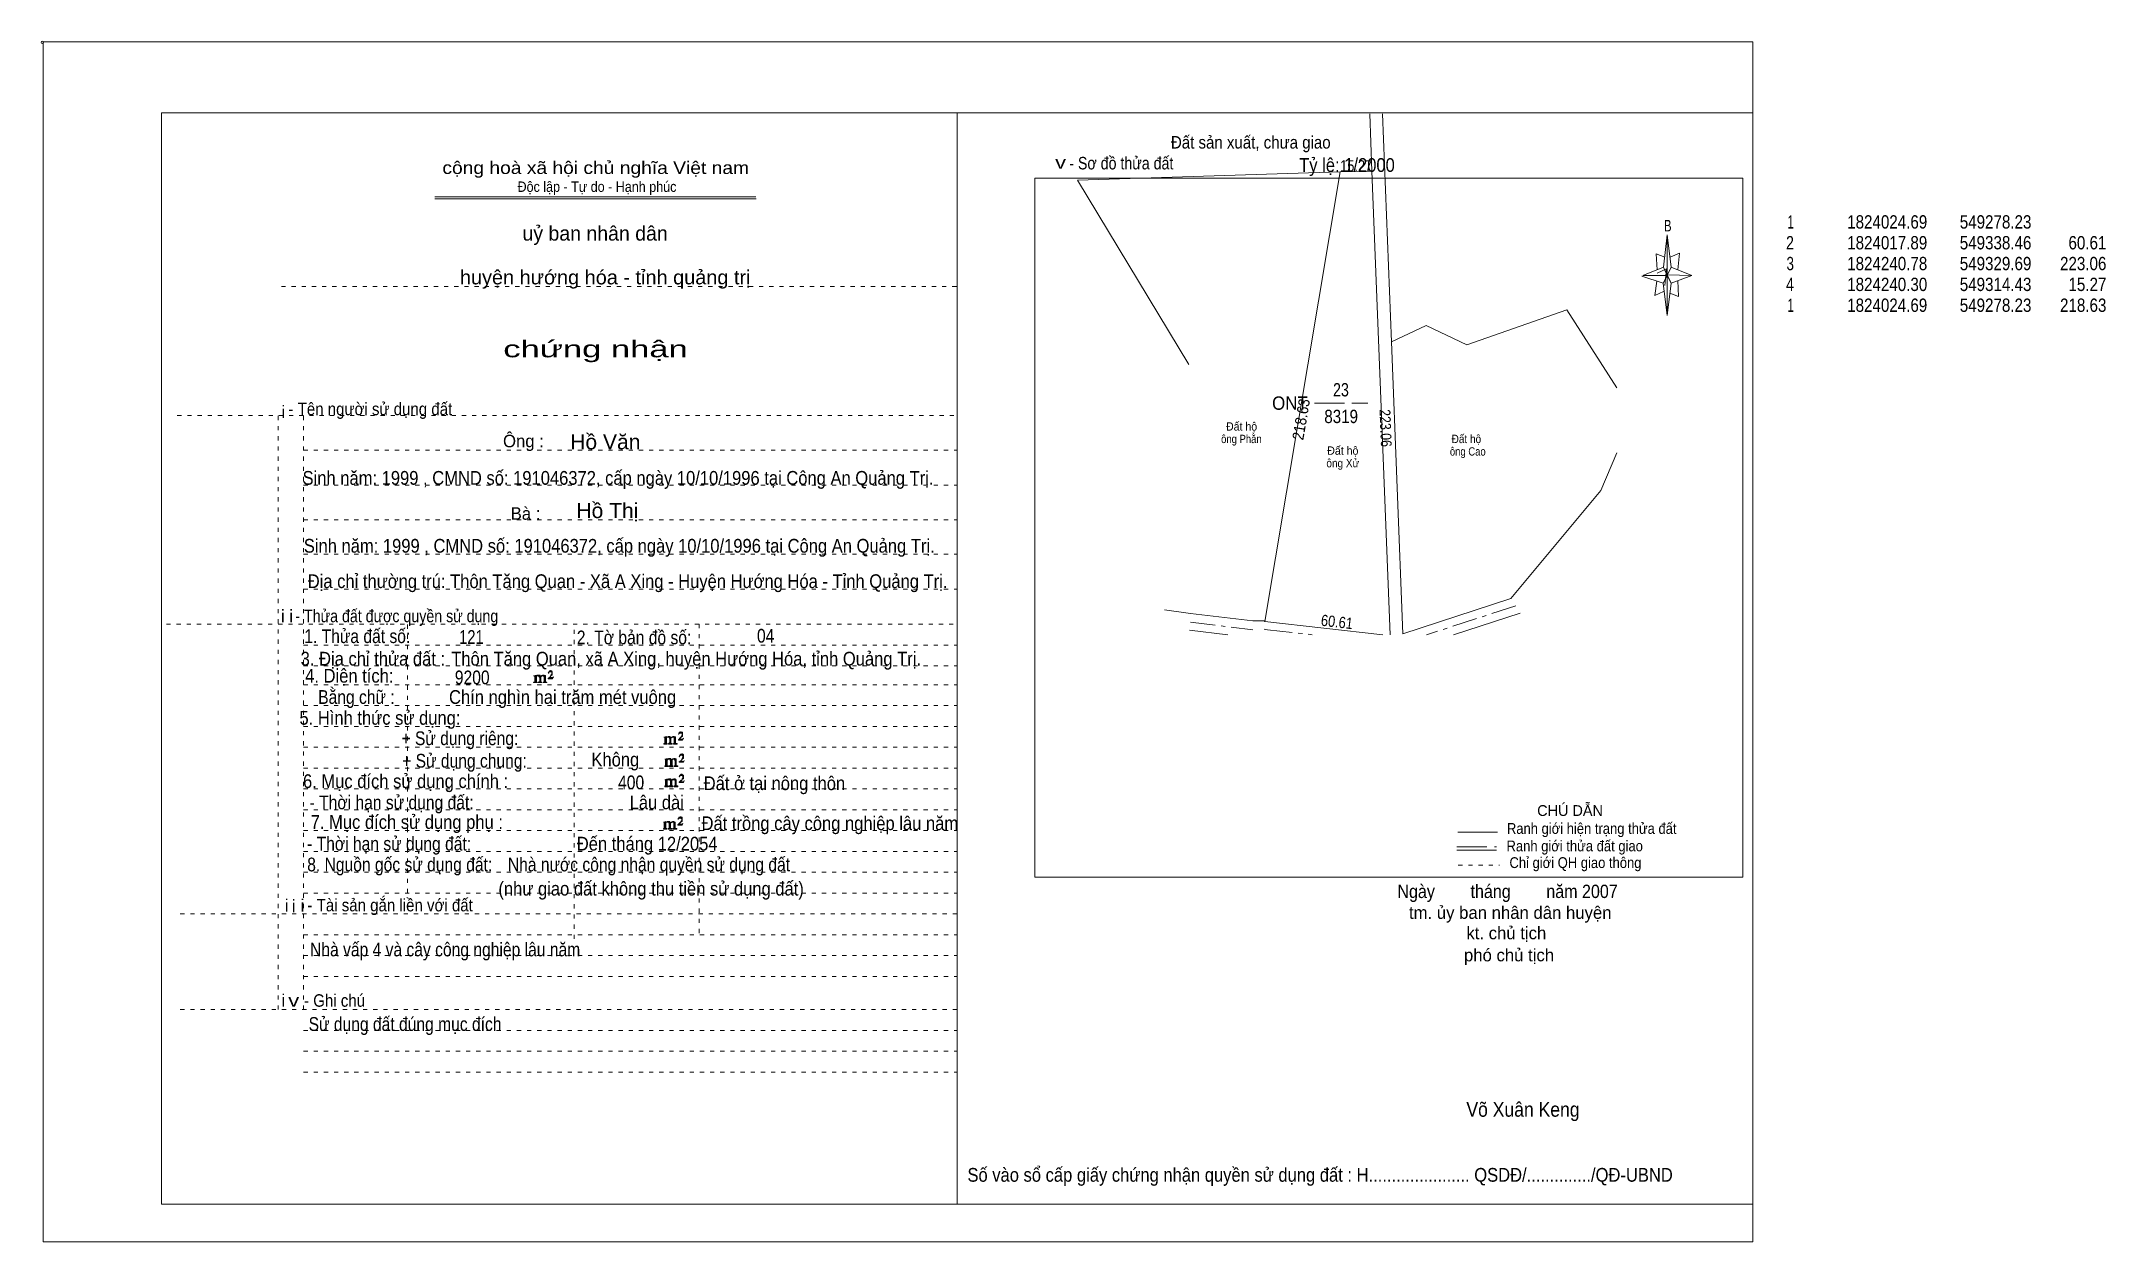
# Model space of a CAD drawing. Header units: centimetres. Extents: x -1.6 to 48, y -3.3 to 25.5.
import ezdxf
from ezdxf.enums import TextEntityAlignment as Align

# ---------------------------------------------------------------- set-up
doc = ezdxf.new("R2010")
doc.units = ezdxf.units.CM
doc.header["$LTSCALE"] = 0.12
for name, pattern in [('DOT_DASHED', [7.7, 5, -1.2, 0.3, -1.2]), ('DOTTED', [1.5, 0.3, -1.2]), ('LONG_DASHED', [7.5, 6, -1.5])]:
    doc.linetypes.add(name, pattern=pattern)
for name, color, linetype, lineweight in [('1', 7, 'DOTTED', 13), ('22', 7, 'Continuous', 13), ('33', 7, 'LONG_DASHED', 13), ('4', 7, 'Continuous', 13), ('5', 7, 'Continuous', 13), ('50', 7, 'Continuous', 13)]:
    doc.layers.add(name, color=color, linetype=linetype, lineweight=lineweight)
for name, color, linetype in [('10', 7, 'Continuous'), ('23', 7, 'Continuous'), ('30', 7, 'Continuous')]:
    doc.layers.add(name, color=color, linetype=linetype)

msp = doc.modelspace()

# ---------------------------------------------------------------- hatches: boundary and pattern name
at = {"layer": '50'}
for points in [[(10.27, 10.13), (10.27, 10.12), (10.27, 10.11), (10.25, 10.11), (10.24, 10.11), (10.24, 10.1), (10.33, 10.1), (10.33, 10.11), (10.32, 10.11), (10.31, 10.11), (10.31, 10.12), (10.31, 10.13), (10.31, 10.24), (10.31, 10.25), (10.32, 10.26), (10.34, 10.26), (10.35, 10.26), (10.36, 10.26), (10.37, 10.25), (10.39, 10.22), (10.39, 10.13), (10.37, 10.12), (10.37, 10.11), (10.36, 10.11), (10.35, 10.11), (10.35, 10.1), (10.44, 10.1), (10.44, 10.11), (10.43, 10.11), (10.42, 10.11), (10.42, 10.12), (10.42, 10.13), (10.42, 10.24), (10.44, 10.26), (10.45, 10.26), (10.46, 10.26), (10.49, 10.26), (10.49, 10.25), (10.5, 10.24), (10.5, 10.22), (10.5, 10.13), (10.5, 10.12), (10.49, 10.11), (10.49, 10.11), (10.47, 10.11), (10.47, 10.1), (10.56, 10.1), (10.56, 10.11), (10.55, 10.11), (10.54, 10.11), (10.53, 10.12), (10.53, 10.13), (10.53, 10.2), (10.53, 10.25), (10.53, 10.26), (10.52, 10.27), (10.5, 10.28), (10.47, 10.28), (10.46, 10.28), (10.44, 10.27), (10.41, 10.25), (10.41, 10.26), (10.4, 10.28), (10.39, 10.28), (10.37, 10.28), (10.35, 10.28), (10.34, 10.28), (10.32, 10.26), (10.31, 10.26), (10.31, 10.25), (10.31, 10.25), (10.31, 10.26), (10.31, 10.28), (10.24, 10.26), (10.24, 10.26), (10.25, 10.26), (10.27, 10.25), (10.27, 10.24), (10.27, 10.23)], [(10.69, 10.19), (10.72, 10.24), (10.72, 10.24), (10.71, 10.22), (10.69, 10.22), (10.68, 10.22), (10.63, 10.22), (10.66, 10.26), (10.67, 10.27), (10.69, 10.28), (10.69, 10.3), (10.69, 10.32), (10.69, 10.34), (10.69, 10.35), (10.69, 10.37), (10.68, 10.38), (10.67, 10.38), (10.66, 10.39), (10.65, 10.39), (10.63, 10.38), (10.63, 10.38), (10.62, 10.37), (10.61, 10.35), (10.59, 10.33), (10.61, 10.33), (10.61, 10.35), (10.62, 10.35), (10.63, 10.36), (10.65, 10.36), (10.66, 10.36), (10.67, 10.35), (10.68, 10.35), (10.68, 10.32), (10.68, 10.3), (10.66, 10.28), (10.66, 10.26), (10.65, 10.25), (10.59, 10.2), (10.59, 10.19)], [(13.39, 8.66), (13.39, 8.65), (13.39, 8.64), (13.38, 8.64), (13.37, 8.64), (13.37, 8.62), (13.45, 8.62), (13.45, 8.64), (13.44, 8.64), (13.43, 8.64), (13.43, 8.65), (13.43, 8.66), (13.43, 8.77), (13.43, 8.78), (13.44, 8.79), (13.47, 8.79), (13.48, 8.79), (13.49, 8.79), (13.5, 8.78), (13.51, 8.74), (13.51, 8.66), (13.5, 8.65), (13.5, 8.64), (13.49, 8.64), (13.48, 8.64), (13.48, 8.62), (13.57, 8.62), (13.57, 8.64), (13.55, 8.64), (13.54, 8.64), (13.54, 8.65), (13.54, 8.66), (13.54, 8.77), (13.57, 8.79), (13.58, 8.79), (13.59, 8.79), (13.61, 8.79), (13.61, 8.78), (13.62, 8.77), (13.62, 8.74), (13.62, 8.66), (13.62, 8.65), (13.61, 8.64), (13.61, 8.64), (13.6, 8.64), (13.6, 8.62), (13.69, 8.62), (13.69, 8.64), (13.67, 8.64), (13.66, 8.64), (13.65, 8.65), (13.65, 8.66), (13.65, 8.73), (13.65, 8.78), (13.65, 8.79), (13.64, 8.8), (13.62, 8.81), (13.6, 8.81), (13.59, 8.81), (13.57, 8.8), (13.53, 8.78), (13.53, 8.79), (13.52, 8.81), (13.51, 8.81), (13.5, 8.81), (13.48, 8.81), (13.47, 8.81), (13.44, 8.79), (13.43, 8.79), (13.43, 8.78), (13.43, 8.78), (13.43, 8.79), (13.43, 8.81), (13.37, 8.79), (13.37, 8.79), (13.38, 8.79), (13.39, 8.78), (13.39, 8.77), (13.39, 8.76)], [(13.82, 8.72), (13.84, 8.77), (13.84, 8.77), (13.83, 8.74), (13.82, 8.74), (13.81, 8.74), (13.75, 8.74), (13.79, 8.79), (13.8, 8.8), (13.82, 8.81), (13.82, 8.83), (13.82, 8.84), (13.82, 8.87), (13.82, 8.88), (13.82, 8.9), (13.81, 8.91), (13.8, 8.91), (13.79, 8.92), (13.77, 8.92), (13.75, 8.91), (13.75, 8.91), (13.74, 8.9), (13.73, 8.88), (13.72, 8.86), (13.73, 8.86), (13.73, 8.88), (13.74, 8.88), (13.75, 8.89), (13.77, 8.89), (13.79, 8.89), (13.8, 8.88), (13.81, 8.88), (13.81, 8.84), (13.81, 8.83), (13.79, 8.81), (13.79, 8.79), (13.77, 8.78), (13.72, 8.73), (13.72, 8.72)], [(13.41, 8.12), (13.41, 8.11), (13.41, 8.1), (13.4, 8.1), (13.39, 8.1), (13.39, 8.09), (13.48, 8.09), (13.48, 8.1), (13.47, 8.1), (13.45, 8.1), (13.45, 8.11), (13.45, 8.12), (13.45, 8.23), (13.45, 8.24), (13.47, 8.26), (13.49, 8.26), (13.5, 8.26), (13.51, 8.26), (13.52, 8.24), (13.53, 8.21), (13.53, 8.12), (13.52, 8.11), (13.52, 8.1), (13.51, 8.1), (13.5, 8.1), (13.5, 8.09), (13.59, 8.09), (13.59, 8.1), (13.58, 8.1), (13.57, 8.1), (13.57, 8.11), (13.57, 8.12), (13.57, 8.23), (13.59, 8.26), (13.6, 8.26), (13.61, 8.26), (13.63, 8.26), (13.63, 8.24), (13.64, 8.23), (13.64, 8.21), (13.64, 8.12), (13.64, 8.11), (13.63, 8.1), (13.63, 8.1), (13.62, 8.1), (13.62, 8.09), (13.71, 8.09), (13.71, 8.1), (13.7, 8.1), (13.69, 8.1), (13.67, 8.11), (13.67, 8.12), (13.67, 8.2), (13.67, 8.24), (13.67, 8.26), (13.66, 8.27), (13.64, 8.28), (13.62, 8.28), (13.61, 8.28), (13.59, 8.27), (13.55, 8.24), (13.55, 8.26), (13.54, 8.28), (13.53, 8.28), (13.52, 8.28), (13.5, 8.28), (13.49, 8.28), (13.47, 8.26), (13.45, 8.26), (13.45, 8.24), (13.45, 8.24), (13.45, 8.26), (13.45, 8.28), (13.39, 8.26), (13.39, 8.26), (13.4, 8.26), (13.41, 8.24), (13.41, 8.23), (13.41, 8.22)], [(13.84, 8.19), (13.86, 8.23), (13.86, 8.23), (13.85, 8.21), (13.84, 8.21), (13.83, 8.21), (13.77, 8.21), (13.81, 8.26), (13.82, 8.27), (13.84, 8.28), (13.84, 8.3), (13.84, 8.31), (13.84, 8.33), (13.84, 8.34), (13.84, 8.37), (13.83, 8.38), (13.82, 8.38), (13.81, 8.39), (13.8, 8.39), (13.77, 8.38), (13.77, 8.38), (13.76, 8.37), (13.75, 8.34), (13.74, 8.32), (13.75, 8.32), (13.75, 8.34), (13.76, 8.34), (13.77, 8.36), (13.8, 8.36), (13.81, 8.36), (13.82, 8.34), (13.83, 8.34), (13.83, 8.31), (13.83, 8.3), (13.81, 8.28), (13.81, 8.26), (13.8, 8.24), (13.74, 8.2), (13.74, 8.19)], [(13.41, 7.64), (13.41, 7.63), (13.41, 7.62), (13.4, 7.62), (13.39, 7.62), (13.39, 7.6), (13.47, 7.6), (13.47, 7.62), (13.46, 7.62), (13.45, 7.62), (13.45, 7.63), (13.45, 7.64), (13.45, 7.75), (13.45, 7.76), (13.46, 7.77), (13.49, 7.77), (13.5, 7.77), (13.51, 7.77), (13.52, 7.76), (13.53, 7.72), (13.53, 7.64), (13.52, 7.63), (13.52, 7.62), (13.51, 7.62), (13.5, 7.62), (13.5, 7.6), (13.59, 7.6), (13.59, 7.62), (13.57, 7.62), (13.56, 7.62), (13.56, 7.63), (13.56, 7.64), (13.56, 7.75), (13.59, 7.77), (13.6, 7.77), (13.61, 7.77), (13.63, 7.77), (13.63, 7.76), (13.64, 7.75), (13.64, 7.72), (13.64, 7.64), (13.64, 7.63), (13.63, 7.62), (13.63, 7.62), (13.62, 7.62), (13.62, 7.6), (13.71, 7.6), (13.71, 7.62), (13.69, 7.62), (13.68, 7.62), (13.67, 7.63), (13.67, 7.64), (13.67, 7.71), (13.67, 7.76), (13.67, 7.77), (13.66, 7.78), (13.64, 7.79), (13.62, 7.79), (13.61, 7.79), (13.59, 7.78), (13.55, 7.76), (13.55, 7.77), (13.54, 7.79), (13.53, 7.79), (13.52, 7.79), (13.5, 7.79), (13.49, 7.79), (13.46, 7.77), (13.45, 7.77), (13.45, 7.76), (13.45, 7.76), (13.45, 7.77), (13.45, 7.79), (13.39, 7.77), (13.39, 7.77), (13.4, 7.77), (13.41, 7.76), (13.41, 7.75), (13.41, 7.74)], [(13.84, 7.7), (13.86, 7.75), (13.86, 7.75), (13.85, 7.72), (13.84, 7.72), (13.83, 7.72), (13.77, 7.72), (13.81, 7.77), (13.82, 7.78), (13.84, 7.79), (13.84, 7.81), (13.84, 7.82), (13.84, 7.85), (13.84, 7.86), (13.84, 7.88), (13.83, 7.89), (13.82, 7.89), (13.81, 7.9), (13.79, 7.9), (13.77, 7.89), (13.77, 7.89), (13.76, 7.88), (13.75, 7.86), (13.74, 7.84), (13.75, 7.84), (13.75, 7.86), (13.76, 7.86), (13.77, 7.87), (13.79, 7.87), (13.81, 7.87), (13.82, 7.86), (13.83, 7.86), (13.83, 7.82), (13.83, 7.81), (13.81, 7.79), (13.81, 7.77), (13.79, 7.76), (13.74, 7.71), (13.74, 7.7)], [(13.38, 6.62), (13.38, 6.61), (13.38, 6.6), (13.37, 6.6), (13.36, 6.6), (13.36, 6.58), (13.44, 6.58), (13.44, 6.6), (13.43, 6.6), (13.42, 6.6), (13.42, 6.61), (13.42, 6.62), (13.42, 6.73), (13.42, 6.74), (13.43, 6.75), (13.46, 6.75), (13.47, 6.75), (13.48, 6.75), (13.49, 6.74), (13.5, 6.7), (13.5, 6.62), (13.49, 6.61), (13.49, 6.6), (13.48, 6.6), (13.47, 6.6), (13.47, 6.58), (13.56, 6.58), (13.56, 6.6), (13.54, 6.6), (13.53, 6.6), (13.53, 6.61), (13.53, 6.62), (13.53, 6.73), (13.56, 6.75), (13.57, 6.75), (13.58, 6.75), (13.6, 6.75), (13.6, 6.74), (13.61, 6.73), (13.61, 6.7), (13.61, 6.62), (13.61, 6.61), (13.6, 6.6), (13.6, 6.6), (13.59, 6.6), (13.59, 6.58), (13.68, 6.58), (13.68, 6.6), (13.66, 6.6), (13.65, 6.6), (13.64, 6.61), (13.64, 6.62), (13.64, 6.69), (13.64, 6.74), (13.64, 6.75), (13.63, 6.76), (13.61, 6.77), (13.59, 6.77), (13.58, 6.77), (13.56, 6.76), (13.52, 6.74), (13.52, 6.75), (13.51, 6.77), (13.5, 6.77), (13.49, 6.77), (13.47, 6.77), (13.46, 6.77), (13.43, 6.75), (13.42, 6.75), (13.42, 6.74), (13.42, 6.74), (13.42, 6.75), (13.42, 6.77), (13.36, 6.75), (13.36, 6.75), (13.37, 6.75), (13.38, 6.74), (13.38, 6.73), (13.38, 6.72)], [(13.81, 6.68), (13.83, 6.73), (13.83, 6.73), (13.82, 6.7), (13.81, 6.7), (13.8, 6.7), (13.74, 6.7), (13.78, 6.75), (13.79, 6.76), (13.81, 6.77), (13.81, 6.79), (13.81, 6.8), (13.81, 6.83), (13.81, 6.84), (13.81, 6.86), (13.8, 6.87), (13.79, 6.87), (13.78, 6.88), (13.76, 6.88), (13.74, 6.87), (13.74, 6.87), (13.73, 6.86), (13.72, 6.84), (13.71, 6.82), (13.72, 6.82), (13.72, 6.84), (13.73, 6.84), (13.74, 6.85), (13.76, 6.85), (13.78, 6.85), (13.79, 6.84), (13.8, 6.84), (13.8, 6.8), (13.8, 6.79), (13.78, 6.77), (13.78, 6.75), (13.76, 6.74), (13.71, 6.69), (13.71, 6.68)]]:
    msp.add_hatch(color=256, dxfattribs=at).paths.add_polyline_path(points)

# ---------------------------------------------------------------- linework, layer by layer
at = {"layer": '1', "linetype": 'Continuous'}
for p, q in [((1.31, -2.42), (1.31, 23.78)), ((1.31, 23.78), (39.51, 23.78)), ((20.41, -2.42), (20.41, 23.78)), ((39.51, -2.42), (39.51, 23.78)), ((7.87, 21.76), (15.58, 21.76)), ((7.87, 21.71), (15.59, 21.71)), ((37.36, 19.69), (36.85, 19.86)), ((1.31, -2.42), (39.51, -2.42))]:
    msp.add_line(p, q, dxfattribs=at)
at = {"layer": '1'}
for p, q in [((4.19, 19.61), (20.41, 19.61)), ((1.69, 16.51), (20.41, 16.51)), ((4.11, 2.25), (4.11, 16.51)), ((4.72, 2.25), (4.72, 16.51)), ((4.72, 15.68), (20.41, 15.68)), ((4.72, 14.84), (20.41, 14.84)), ((4.72, 14.01), (20.41, 14.01)), ((4.72, 13.18), (20.41, 13.18)), ((4.72, 12.34), (20.41, 12.34)), ((1.43, 11.5), (20.41, 11.5)), ((7.22, 5.05), (7.22, 11.5)), ((11.22, 3.95), (11.22, 11.5)), ((14.22, 4.09), (14.22, 11.5)), ((4.72, 11), (20.41, 11)), ((4.72, 10.5), (20.41, 10.5)), ((4.72, 10.05), (20.41, 10.05)), ((4.72, 9.55), (20.41, 9.55)), ((4.72, 9.05), (20.41, 9.05)), ((4.72, 8.55), (20.41, 8.55)), ((4.72, 8.05), (20.41, 8.05)), ((4.72, 7.55), (20.41, 7.55)), ((4.72, 7.05), (20.41, 7.05)), ((4.72, 6.55), (20.41, 6.55)), ((4.72, 6.05), (20.41, 6.05)), ((4.72, 5.55), (20.41, 5.55)), ((4.72, 5.05), (20.41, 5.05)), ((1.76, 4.55), (20.41, 4.55)), ((4.72, 4.05), (20.41, 4.05)), ((4.72, 3.55), (20.41, 3.55)), ((4.72, 3.05), (20.41, 3.05)), ((1.76, 2.25), (20.41, 2.25)), ((4.72, 1.75), (20.41, 1.75)), ((4.72, 1.25), (20.41, 1.25)), ((4.72, 0.75), (20.41, 0.75))]:
    msp.add_line(p, q, dxfattribs=at)
at = {"layer": '1', "linetype": 'Continuous'}
msp.add_lwpolyline([(-1.53, -3.32), (39.51, -3.32), (39.51, 25.48), (-1.53, 25.48)], close=True, dxfattribs=at)
msp.add_lwpolyline([(37.37, 19.49), (37.16, 19.39), (37.21, 19.74)], dxfattribs=at)
at = {"layer": '22'}
for p, q in [((30.32, 23.75), (30.37, 22.38)), ((30.62, 23.75), (30.84, 18.28)), ((30.37, 22.38), (30.81, 11.25)), ((36.25, 15.62), (35.86, 14.71)), ((27.51, 11.58), (27.78, 11.58)), ((33.93, 11.77), (32.33, 11.25)), ((25.99, 11.36), (26.91, 11.25)), ((27.78, 11.38), (27.86, 11.37))]:
    msp.add_line(p, q, dxfattribs=at)
at = {"layer": '22', "linetype": 'DOT_DASHED'}
for p, q in [((33.82, 11.94), (31.68, 11.25)), ((26.01, 11.55), (27.51, 11.37)), ((27.86, 11.37), (28.93, 11.25))]:
    msp.add_line(p, q, dxfattribs=at)
at = {"layer": '22'}
for points in [[(29.61, 22.36), (23.3, 22.16), (25.97, 17.74)], [(30.37, 22.38), (29.61, 22.36), (27.8, 11.57)], [(30.84, 18.28), (31.67, 18.67), (32.65, 18.21), (35.05, 19.05), (36.25, 17.18)], [(35.86, 14.71), (33.7, 12.12), (31.11, 11.27), (30.84, 18.28)], [(25.39, 11.85), (26.01, 11.76), (27.51, 11.58)], [(30.63, 11.25), (27.8, 11.57), (27.78, 11.58)]]:
    msp.add_lwpolyline(points, dxfattribs=at)
at = {"layer": '33'}
msp.add_line((28.99, 16.81), (30.27, 16.81), dxfattribs=at)
at = {"layer": '4'}
for p, q in [((32.43, 6.51), (33.38, 6.51)), ((32.41, 6.08), (33.36, 6.08))]:
    msp.add_line(p, q, dxfattribs=at)
at = {"layer": '4', "linetype": 'LONG_DASHED'}
msp.add_line((32.41, 6.16), (33.36, 6.16), dxfattribs=at)
at = {"layer": '4', "linetype": 'DOTTED'}
msp.add_line((32.44, 5.72), (33.43, 5.72), dxfattribs=at)
at = {"layer": '4'}
msp.add_lwpolyline([(22.28, 22.21), (39.27, 22.21), (39.27, 5.43), (22.28, 5.43)], close=True, dxfattribs=at)
msp.add_circle((-1.55, 25.47), 0.025, dxfattribs=at)
at = {"layer": '5'}
for p, q in [((37.37, 20.07), (37.46, 20.85)), ((37.55, 20.07), (38.05, 19.87)), ((37.55, 19.69), (37.46, 18.91)), ((37.73, 19.37), (37.52, 19.45)), ((37.71, 19.75), (37.73, 19.37))]:
    msp.add_line(p, q, dxfattribs=at)
for points in [[(37.46, 20.85), (37.55, 20.07), (37.46, 19.87)], [(37.46, 19.87), (36.87, 19.87), (37.37, 20.07), (37.55, 19.69), (38.05, 19.87), (37.46, 19.89)], [(37.46, 19.87), (37.46, 18.91), (37.36, 19.69)]]:
    msp.add_lwpolyline(points, close=True, dxfattribs=at)
for points in [[(37.4, 20.31), (37.19, 20.39), (37.22, 20.01)], [(37.53, 20.31), (37.75, 20.41), (37.71, 20.01)], [(37.46, 19.87), (37.37, 20.07), (36.87, 19.87)], [(37.22, 19.93), (37.44, 20.03), (37.4, 19.63)], [(37.46, 19.87), (37.55, 19.69), (38.05, 19.87)]]:
    msp.add_lwpolyline(points, dxfattribs=at)
at = {"layer": '50'}
for points in [[(10.27, 10.13), (10.27, 10.12), (10.27, 10.11), (10.25, 10.11), (10.24, 10.11), (10.24, 10.1), (10.33, 10.1), (10.33, 10.11), (10.32, 10.11), (10.31, 10.11), (10.31, 10.12), (10.31, 10.13), (10.31, 10.24), (10.31, 10.25), (10.32, 10.26), (10.34, 10.26), (10.35, 10.26), (10.36, 10.26), (10.37, 10.25), (10.39, 10.22), (10.39, 10.13), (10.37, 10.12), (10.37, 10.11), (10.36, 10.11), (10.35, 10.11), (10.35, 10.1), (10.44, 10.1), (10.44, 10.11), (10.43, 10.11), (10.42, 10.11), (10.42, 10.12), (10.42, 10.13), (10.42, 10.24), (10.44, 10.26), (10.45, 10.26), (10.46, 10.26), (10.49, 10.26), (10.49, 10.25), (10.5, 10.24), (10.5, 10.22), (10.5, 10.13), (10.5, 10.12), (10.49, 10.11), (10.49, 10.11), (10.47, 10.11), (10.47, 10.1), (10.56, 10.1), (10.56, 10.11), (10.55, 10.11), (10.54, 10.11), (10.53, 10.12), (10.53, 10.13), (10.53, 10.2), (10.53, 10.25), (10.53, 10.26), (10.52, 10.27), (10.5, 10.28), (10.47, 10.28), (10.46, 10.28), (10.44, 10.27), (10.41, 10.25), (10.41, 10.26), (10.4, 10.28), (10.39, 10.28), (10.37, 10.28), (10.35, 10.28), (10.34, 10.28), (10.32, 10.26), (10.31, 10.26), (10.31, 10.25), (10.31, 10.25), (10.31, 10.26), (10.31, 10.28), (10.24, 10.26), (10.24, 10.26), (10.25, 10.26), (10.27, 10.25), (10.27, 10.24), (10.27, 10.23)], [(10.69, 10.19), (10.72, 10.24), (10.72, 10.24), (10.71, 10.22), (10.69, 10.22), (10.68, 10.22), (10.63, 10.22), (10.66, 10.26), (10.67, 10.27), (10.69, 10.28), (10.69, 10.3), (10.69, 10.32), (10.69, 10.34), (10.69, 10.35), (10.69, 10.37), (10.68, 10.38), (10.67, 10.38), (10.66, 10.39), (10.65, 10.39), (10.63, 10.38), (10.63, 10.38), (10.62, 10.37), (10.61, 10.35), (10.59, 10.33), (10.61, 10.33), (10.61, 10.35), (10.62, 10.35), (10.63, 10.36), (10.65, 10.36), (10.66, 10.36), (10.67, 10.35), (10.68, 10.35), (10.68, 10.32), (10.68, 10.3), (10.66, 10.28), (10.66, 10.26), (10.65, 10.25), (10.59, 10.2), (10.59, 10.19)], [(13.39, 8.66), (13.39, 8.65), (13.39, 8.64), (13.38, 8.64), (13.37, 8.64), (13.37, 8.62), (13.45, 8.62), (13.45, 8.64), (13.44, 8.64), (13.43, 8.64), (13.43, 8.65), (13.43, 8.66), (13.43, 8.77), (13.43, 8.78), (13.44, 8.79), (13.47, 8.79), (13.48, 8.79), (13.49, 8.79), (13.5, 8.78), (13.51, 8.74), (13.51, 8.66), (13.5, 8.65), (13.5, 8.64), (13.49, 8.64), (13.48, 8.64), (13.48, 8.62), (13.57, 8.62), (13.57, 8.64), (13.55, 8.64), (13.54, 8.64), (13.54, 8.65), (13.54, 8.66), (13.54, 8.77), (13.57, 8.79), (13.58, 8.79), (13.59, 8.79), (13.61, 8.79), (13.61, 8.78), (13.62, 8.77), (13.62, 8.74), (13.62, 8.66), (13.62, 8.65), (13.61, 8.64), (13.61, 8.64), (13.6, 8.64), (13.6, 8.62), (13.69, 8.62), (13.69, 8.64), (13.67, 8.64), (13.66, 8.64), (13.65, 8.65), (13.65, 8.66), (13.65, 8.73), (13.65, 8.78), (13.65, 8.79), (13.64, 8.8), (13.62, 8.81), (13.6, 8.81), (13.59, 8.81), (13.57, 8.8), (13.53, 8.78), (13.53, 8.79), (13.52, 8.81), (13.51, 8.81), (13.5, 8.81), (13.48, 8.81), (13.47, 8.81), (13.44, 8.79), (13.43, 8.79), (13.43, 8.78), (13.43, 8.78), (13.43, 8.79), (13.43, 8.81), (13.37, 8.79), (13.37, 8.79), (13.38, 8.79), (13.39, 8.78), (13.39, 8.77), (13.39, 8.76)], [(13.82, 8.72), (13.84, 8.77), (13.84, 8.77), (13.83, 8.74), (13.82, 8.74), (13.81, 8.74), (13.75, 8.74), (13.79, 8.79), (13.8, 8.8), (13.82, 8.81), (13.82, 8.83), (13.82, 8.84), (13.82, 8.87), (13.82, 8.88), (13.82, 8.9), (13.81, 8.91), (13.8, 8.91), (13.79, 8.92), (13.77, 8.92), (13.75, 8.91), (13.75, 8.91), (13.74, 8.9), (13.73, 8.88), (13.72, 8.86), (13.73, 8.86), (13.73, 8.88), (13.74, 8.88), (13.75, 8.89), (13.77, 8.89), (13.79, 8.89), (13.8, 8.88), (13.81, 8.88), (13.81, 8.84), (13.81, 8.83), (13.79, 8.81), (13.79, 8.79), (13.77, 8.78), (13.72, 8.73), (13.72, 8.72)], [(13.41, 8.12), (13.41, 8.11), (13.41, 8.1), (13.4, 8.1), (13.39, 8.1), (13.39, 8.09), (13.48, 8.09), (13.48, 8.1), (13.47, 8.1), (13.45, 8.1), (13.45, 8.11), (13.45, 8.12), (13.45, 8.23), (13.45, 8.24), (13.47, 8.26), (13.49, 8.26), (13.5, 8.26), (13.51, 8.26), (13.52, 8.24), (13.53, 8.21), (13.53, 8.12), (13.52, 8.11), (13.52, 8.1), (13.51, 8.1), (13.5, 8.1), (13.5, 8.09), (13.59, 8.09), (13.59, 8.1), (13.58, 8.1), (13.57, 8.1), (13.57, 8.11), (13.57, 8.12), (13.57, 8.23), (13.59, 8.26), (13.6, 8.26), (13.61, 8.26), (13.63, 8.26), (13.63, 8.24), (13.64, 8.23), (13.64, 8.21), (13.64, 8.12), (13.64, 8.11), (13.63, 8.1), (13.63, 8.1), (13.62, 8.1), (13.62, 8.09), (13.71, 8.09), (13.71, 8.1), (13.7, 8.1), (13.69, 8.1), (13.67, 8.11), (13.67, 8.12), (13.67, 8.2), (13.67, 8.24), (13.67, 8.26), (13.66, 8.27), (13.64, 8.28), (13.62, 8.28), (13.61, 8.28), (13.59, 8.27), (13.55, 8.24), (13.55, 8.26), (13.54, 8.28), (13.53, 8.28), (13.52, 8.28), (13.5, 8.28), (13.49, 8.28), (13.47, 8.26), (13.45, 8.26), (13.45, 8.24), (13.45, 8.24), (13.45, 8.26), (13.45, 8.28), (13.39, 8.26), (13.39, 8.26), (13.4, 8.26), (13.41, 8.24), (13.41, 8.23), (13.41, 8.22)], [(13.84, 8.19), (13.86, 8.23), (13.86, 8.23), (13.85, 8.21), (13.84, 8.21), (13.83, 8.21), (13.77, 8.21), (13.81, 8.26), (13.82, 8.27), (13.84, 8.28), (13.84, 8.3), (13.84, 8.31), (13.84, 8.33), (13.84, 8.34), (13.84, 8.37), (13.83, 8.38), (13.82, 8.38), (13.81, 8.39), (13.8, 8.39), (13.77, 8.38), (13.77, 8.38), (13.76, 8.37), (13.75, 8.34), (13.74, 8.32), (13.75, 8.32), (13.75, 8.34), (13.76, 8.34), (13.77, 8.36), (13.8, 8.36), (13.81, 8.36), (13.82, 8.34), (13.83, 8.34), (13.83, 8.31), (13.83, 8.3), (13.81, 8.28), (13.81, 8.26), (13.8, 8.24), (13.74, 8.2), (13.74, 8.19)], [(13.41, 7.64), (13.41, 7.63), (13.41, 7.62), (13.4, 7.62), (13.39, 7.62), (13.39, 7.6), (13.47, 7.6), (13.47, 7.62), (13.46, 7.62), (13.45, 7.62), (13.45, 7.63), (13.45, 7.64), (13.45, 7.75), (13.45, 7.76), (13.46, 7.77), (13.49, 7.77), (13.5, 7.77), (13.51, 7.77), (13.52, 7.76), (13.53, 7.72), (13.53, 7.64), (13.52, 7.63), (13.52, 7.62), (13.51, 7.62), (13.5, 7.62), (13.5, 7.6), (13.59, 7.6), (13.59, 7.62), (13.57, 7.62), (13.56, 7.62), (13.56, 7.63), (13.56, 7.64), (13.56, 7.75), (13.59, 7.77), (13.6, 7.77), (13.61, 7.77), (13.63, 7.77), (13.63, 7.76), (13.64, 7.75), (13.64, 7.72), (13.64, 7.64), (13.64, 7.63), (13.63, 7.62), (13.63, 7.62), (13.62, 7.62), (13.62, 7.6), (13.71, 7.6), (13.71, 7.62), (13.69, 7.62), (13.68, 7.62), (13.67, 7.63), (13.67, 7.64), (13.67, 7.71), (13.67, 7.76), (13.67, 7.77), (13.66, 7.78), (13.64, 7.79), (13.62, 7.79), (13.61, 7.79), (13.59, 7.78), (13.55, 7.76), (13.55, 7.77), (13.54, 7.79), (13.53, 7.79), (13.52, 7.79), (13.5, 7.79), (13.49, 7.79), (13.46, 7.77), (13.45, 7.77), (13.45, 7.76), (13.45, 7.76), (13.45, 7.77), (13.45, 7.79), (13.39, 7.77), (13.39, 7.77), (13.4, 7.77), (13.41, 7.76), (13.41, 7.75), (13.41, 7.74)], [(13.84, 7.7), (13.86, 7.75), (13.86, 7.75), (13.85, 7.72), (13.84, 7.72), (13.83, 7.72), (13.77, 7.72), (13.81, 7.77), (13.82, 7.78), (13.84, 7.79), (13.84, 7.81), (13.84, 7.82), (13.84, 7.85), (13.84, 7.86), (13.84, 7.88), (13.83, 7.89), (13.82, 7.89), (13.81, 7.9), (13.79, 7.9), (13.77, 7.89), (13.77, 7.89), (13.76, 7.88), (13.75, 7.86), (13.74, 7.84), (13.75, 7.84), (13.75, 7.86), (13.76, 7.86), (13.77, 7.87), (13.79, 7.87), (13.81, 7.87), (13.82, 7.86), (13.83, 7.86), (13.83, 7.82), (13.83, 7.81), (13.81, 7.79), (13.81, 7.77), (13.79, 7.76), (13.74, 7.71), (13.74, 7.7)], [(13.38, 6.62), (13.38, 6.61), (13.38, 6.6), (13.37, 6.6), (13.36, 6.6), (13.36, 6.58), (13.44, 6.58), (13.44, 6.6), (13.43, 6.6), (13.42, 6.6), (13.42, 6.61), (13.42, 6.62), (13.42, 6.73), (13.42, 6.74), (13.43, 6.75), (13.46, 6.75), (13.47, 6.75), (13.48, 6.75), (13.49, 6.74), (13.5, 6.7), (13.5, 6.62), (13.49, 6.61), (13.49, 6.6), (13.48, 6.6), (13.47, 6.6), (13.47, 6.58), (13.56, 6.58), (13.56, 6.6), (13.54, 6.6), (13.53, 6.6), (13.53, 6.61), (13.53, 6.62), (13.53, 6.73), (13.56, 6.75), (13.57, 6.75), (13.58, 6.75), (13.6, 6.75), (13.6, 6.74), (13.61, 6.73), (13.61, 6.7), (13.61, 6.62), (13.61, 6.61), (13.6, 6.6), (13.6, 6.6), (13.59, 6.6), (13.59, 6.58), (13.68, 6.58), (13.68, 6.6), (13.66, 6.6), (13.65, 6.6), (13.64, 6.61), (13.64, 6.62), (13.64, 6.69), (13.64, 6.74), (13.64, 6.75), (13.63, 6.76), (13.61, 6.77), (13.59, 6.77), (13.58, 6.77), (13.56, 6.76), (13.52, 6.74), (13.52, 6.75), (13.51, 6.77), (13.5, 6.77), (13.49, 6.77), (13.47, 6.77), (13.46, 6.77), (13.43, 6.75), (13.42, 6.75), (13.42, 6.74), (13.42, 6.74), (13.42, 6.75), (13.42, 6.77), (13.36, 6.75), (13.36, 6.75), (13.37, 6.75), (13.38, 6.74), (13.38, 6.73), (13.38, 6.72)], [(13.81, 6.68), (13.83, 6.73), (13.83, 6.73), (13.82, 6.7), (13.81, 6.7), (13.8, 6.7), (13.74, 6.7), (13.78, 6.75), (13.79, 6.76), (13.81, 6.77), (13.81, 6.79), (13.81, 6.8), (13.81, 6.83), (13.81, 6.84), (13.81, 6.86), (13.8, 6.87), (13.79, 6.87), (13.78, 6.88), (13.76, 6.88), (13.74, 6.87), (13.74, 6.87), (13.73, 6.86), (13.72, 6.84), (13.71, 6.82), (13.72, 6.82), (13.72, 6.84), (13.73, 6.84), (13.74, 6.85), (13.76, 6.85), (13.78, 6.85), (13.79, 6.84), (13.8, 6.84), (13.8, 6.8), (13.8, 6.79), (13.78, 6.77), (13.78, 6.75), (13.76, 6.74), (13.71, 6.69), (13.71, 6.68)]]:
    msp.add_lwpolyline(points, close=True, dxfattribs=at)

# ---------------------------------------------------------------- texts
at = {"layer": '1'}
for s, height, width, p in [('cộng hoà xã hội chủ nghĩa Việt nam', 0.3, 1.15, (11.735, 22.31)), ('v', 0.3, 1.3, (22.895, 22.44)), ('- Sơ đồ thửa đất ', 0.3, 0.85, (24.4, 22.42)), ('Độc lập - Tự do - Hạnh phúc', 0.25, 0.9, (11.765, 21.88)), ('chứng nhận', 0.4, 1.55, (11.73, 17.91)), ('- Tên người sử dụng đất', 0.3, 0.9, (6.325, 16.52)), ('- Thửa đất được quyền sử dụng', 0.3, 0.85, (6.96, 11.55)), ('- Tài sản gắn liền với đất ', 0.3, 0.9, (6.85, 4.61)), ('v', 0.3, 1.3, (4.485, 2.32)), ('- Ghi chú', 0.3, 0.9, (5.465, 2.32))]:
    msp.add_text(s, height=height, dxfattribs=dict(at, width=width)).set_placement(p, align=Align.CENTER)
for s, height, p in [('uỷ ban nhân dân', 0.35, (11.72, 20.71)), ('i', 0.3, (4.235, 16.45)), ('i', 0.3, (4.225, 11.55)), ('i', 0.3, (4.425, 11.55)), ('i', 0.3, (4.315, 4.6)), ('i', 0.3, (4.485, 4.59)), ('i', 0.3, (4.695, 4.6)), ('i', 0.3, (4.235, 2.32))]:
    msp.add_text(s, height=height, dxfattribs=at).set_placement(p, align=Align.CENTER)
at = {"layer": '10', "width": 0.9}
msp.add_text('Võ Xuân Keng', height=0.35, dxfattribs=at).set_placement((33.995, -0.32), align=Align.CENTER)
at = {"layer": '22'}
for s, height, width, p in [('Đất sản xuất, chưa giao', 0.3, 0.9, (27.46, 22.92)), ('Đất hộ ', 0.2, 0.9, (32.67, 15.85)), ('ông Cao', 0.2, 0.85, (32.67, 15.55))]:
    msp.add_text(s, height=height, dxfattribs=dict(at, width=width)).set_placement(p, align=Align.CENTER)
at = {"layer": '23'}
for s, width, p in [('Đất hộ', 0.95, (27.24, 16.15)), ('ông Phằn', 0.85, (27.235, 15.85)), ('ông Xử', 0.9, (29.67, 15.27)), ('Đất hộ', 0.95, (29.67, 15.57))]:
    msp.add_text(s, height=0.2, dxfattribs=dict(at, width=width)).set_placement(p, align=Align.CENTER)
at = {"layer": '30', "width": 0.85}
msp.add_text('15.27', height=0.27, dxfattribs=at).set_placement((29.99, 22.37), align=Align.CENTER)
at = {"layer": '30'}
for s, width, p in [('1', 0.65, (40.5, 21)), ('1824024.69', 0.85, (43.7, 21)), ('549278.23', 0.85, (46.2, 21)), ('549278.23', 0.85, (46.2, 21)), ('2', 0.8, (40.5, 20.5)), ('1824017.89', 0.85, (43.7, 20.5)), ('549338.46', 0.85, (46.2, 20.5)), ('60.61', 0.85, (48, 20.5)), ('3', 0.75, (40.5, 20)), ('1824240.78', 0.85, (43.7, 20)), ('549329.69', 0.85, (46.2, 20)), ('223.06', 0.85, (48, 20)), ('1824240.30', 0.85, (43.7, 19.5)), ('549314.43', 0.85, (46.2, 19.5)), ('15.27', 0.85, (48, 19.5)), ('4', 0.8, (40.5, 19.5)), ('1', 0.65, (40.5, 19)), ('1824024.69', 0.85, (43.7, 19)), ('549278.23', 0.85, (46.2, 19)), ('218.63', 0.85, (48, 19))]:
    msp.add_text(s, height=0.32, dxfattribs=dict(at, width=width)).set_placement(p, align=Align.RIGHT)
for s, height, rotation, width, p in [('218.63', 0.27, 80.469, 0.9, (28.802, 16.398)), ('223.06', 0.26, 272.253, 0.85, (30.568, 16.205)), ('60.61', 0.27, 353.559, 0.85, (29.515, 11.425))]:
    msp.add_text(s, height=height, rotation=rotation, dxfattribs=dict(at, width=width)).set_placement(p, align=Align.CENTER)
at = {"layer": '33', "width": 0.95}
msp.add_text('ONT', height=0.32, dxfattribs=at).set_placement((28.83, 16.65), align=Align.RIGHT)
at = {"layer": '33'}
for s, width, p in [('23', 0.8, (29.625, 16.97)), ('8319', 0.85, (29.63, 16.33))]:
    msp.add_text(s, height=0.32, dxfattribs=dict(at, width=width)).set_placement(p, align=Align.CENTER)
at = {"layer": '4', "width": 0.9}
for s, height, p in [('Tỷ lệ: 1/2000', 0.33, (29.77, 22.36)), ('Ranh giới hiện trạng thửa đất', 0.2591, (35.645, 6.47)), ('Ranh giới thửa đất giao ', 0.2591, (35.28, 6.05)), ('Chỉ giới QH giao thông', 0.2591, (35.255, 5.65))]:
    msp.add_text(s, height=height, dxfattribs=at).set_placement(p, align=Align.CENTER)
at = {"layer": '4'}
msp.add_text('CHÚ DẪN', height=0.2591, dxfattribs=at).set_placement((35.125, 6.9), align=Align.CENTER)
at = {"layer": '5', "width": 0.75}
msp.add_text('B', height=0.276, dxfattribs=at).set_placement((37.47, 20.93), align=Align.CENTER)
at = {"layer": '50'}
for s, height, width, p in [('  huyện hướng hóa - tỉnh quảng trị', 0.34, 1.05, (11.83, 19.66)), ('Hồ Văn', 0.36, 1.05, (11.965, 15.7)), ('Sinh năm: 1999 , CMND số: 191046372, cấp ngày 10/10/1996 tại Công An Quảng Trị.', 0.33, 0.9, (12.27, 14.85)), ('Hồ Thị', 0.36, 1.05, (12.015, 14.05)), ('Sinh năm: 1999 , CMND số: 191046372, cấp ngày 10/10/1996 tại Công An Quảng Trị.', 0.33, 0.9, (12.3, 13.22)), ('Địa chỉ thường trú: Thôn Tăng Quan - Xã A Xing - Huyện Hướng Hóa - Tỉnh Quảng Trị.', 0.33, 0.9, (12.5, 12.37)), ('1. Thửa đất số:  ', 0.33, 0.85, (6.115, 11.05)), ('121', 0.33, 0.8, (8.75, 11.03)), ('2. Tờ bản đồ số:  ', 0.33, 0.85, (12.76, 11.02)), ('04', 0.33, 0.85, (15.815, 11.06)), ('3. Địa chỉ thửa đất : ', 0.33, 0.9, (6.44, 10.51)), ('4. Diện tích: ', 0.33, 0.9, (5.875, 10.1)), ('Thôn Tăng Quan, xã A Xing, huyện Hướng Hóa, tỉnh Quảng Trị.', 0.33, 0.9, (13.905, 10.51)), ('Bằng chữ :', 0.33, 0.85, (5.99, 9.59)), ('Chín nghìn hai trăm mét vuông', 0.33, 0.9, (10.94, 9.59)), ('9200', 0.33, 0.85, (8.77, 10.06)), ('5. Hình thức sử dụng:', 0.33, 0.9, (6.555, 9.09)), ('+ Sử dụng riêng:', 0.33, 0.85, (8.475, 8.6)), ('Không', 0.33, 0.9, (12.205, 8.09)), ('6. Mục đích sử dụng chính :', 0.33, 0.9, (7.17, 7.57)), ('+ Sử dụng chung:', 0.33, 0.85, (8.585, 8.06)), ('400', 0.33, 0.85, (12.585, 7.54)), ('Đất ở tại nông thôn', 0.33, 0.9, (16.025, 7.52)), ('- Thời hạn sử dụng đất:', 0.33, 0.85, (6.835, 7.06)), ('7. Mục đích sử dụng phụ :', 0.33, 0.9, (7.2, 6.59)), ('Lâu dài', 0.33, 0.9, (13.2, 7.06)), ('Đất trồng cây công nghiệp lâu năm', 0.33, 0.9, (17.355, 6.56)), ('- Thời hạn sử dụng đất:', 0.33, 0.85, (6.775, 6.07)), ('Đến tháng 12/2054', 0.33, 0.9, (12.97, 6.07)), ('8. Nguồn gốc sử dụng đất:', 0.33, 0.85, (7.03, 5.57)), ('Nhà nước công nhận quyền sử dụng đất ', 0.33, 0.85, (13.065, 5.57)), ('(như giao đất không thu tiền sử dụng đất)', 0.33, 0.9, (13.065, 4.99)), ('Ngày        tháng        năm 2007', 0.32, 0.9, (33.625, 4.93)), ('Nhà vấp 4 và cây công nghiệp lâu năm', 0.33, 0.85, (8.12, 3.53)), ('Sử dụng đất đúng mục đích ', 0.33, 0.85, (7.21, 1.74)), ('Số vào sổ cấp giấy chứng nhận quyền sử dụng đất : H...................... QSDĐ/............../QĐ-UBND', 0.33, 0.9, (29.125, -1.88))]:
    msp.add_text(s, height=height, dxfattribs=dict(at, width=width)).set_placement(p, align=Align.CENTER)
for s, p in [('Ông :', (10, 15.75)), ('Bà :', (10.05, 14.01)), ('tm. ủy ban nhân dân huyện ', (33.745, 4.43)), ('kt. chủ tịch', (33.595, 3.94)), ('phó chủ tịch', (33.66, 3.41))]:
    msp.add_text(s, height=0.3, dxfattribs=at).set_placement(p, align=Align.CENTER)

doc.saveas('drawing.dxf')
